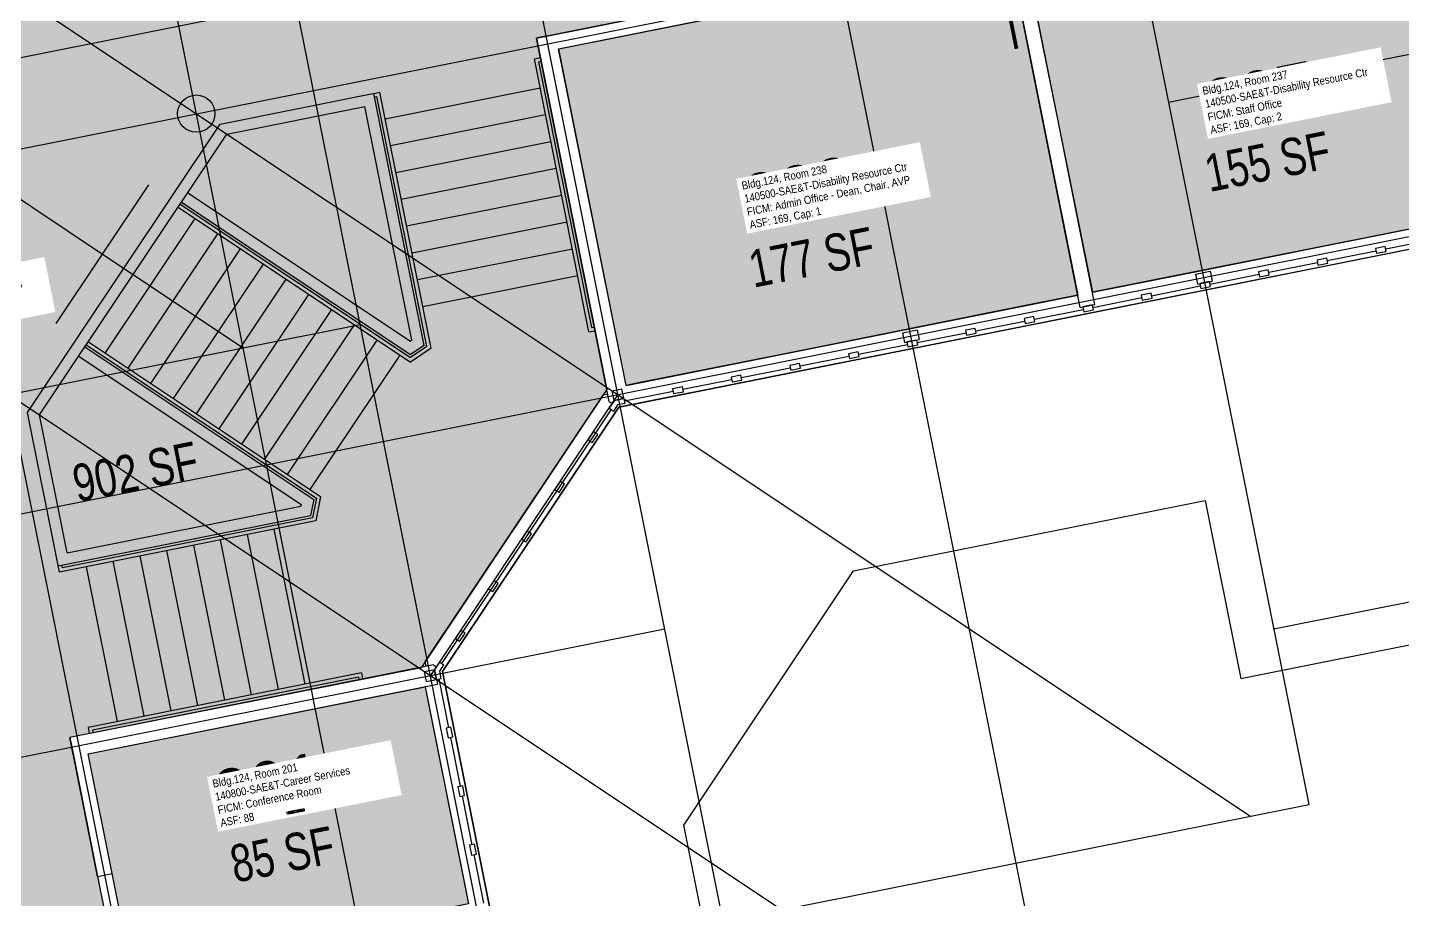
# Model space of a CAD drawing. Header units: inches. Extents: x 69201222 to 69203437, y 27664656 to 27666758.
# Drawn here: x 69201615 to 69202168, y 27666007 to 27666358 of the extents above; entities that cross this region are included whole.
import ezdxf
from ezdxf.enums import TextEntityAlignment as Align

# ---------------------------------------------------------------- set-up
doc = ezdxf.new("R2010")
doc.units = ezdxf.units.IN
doc.header["$LTSCALE"] = 100
doc.header["$MEASUREMENT"] = 0
for name, color, linetype in [('A-DOOR', 2, 'CONTINUOUS'), ('A-FLOR', 3, 'CONTINUOUS'), ('A-GLAZ', 1, 'CONTINUOUS'), ('A-GRID', 1, 'CONTINUOUS'), ('A-IDEN-RNUM', 7, 'CONTINUOUS'), ('A-IDEN-SNUM', 4, 'CONTINUOUS'), ('A-IDEN-VNUM', 4, 'CONTINUOUS'), ('A-ROOF', 2, 'CONTINUOUS'), ('A-WALL', 5, 'CONTINUOUS'), ('AREA-ASSIGN', 7, 'CONTINUOUS'), ('AREA-GROSS', 1, 'CONTINUOUS'), ('AREA-TEXT', 3, 'CONTINUOUS'), ('Rooms-Category-Color', 7, 'CONTINUOUS'), ('Rooms-College-Color', 7, 'CONTINUOUS'), ('Rooms-Department-Color', 7, 'CONTINUOUS'), ('Rooms-Division-Color', 7, 'CONTINUOUS'), ('Rooms-Information', 7, 'CONTINUOUS')]:
    doc.layers.add(name, color=color, linetype=linetype)
doc.styles.add('CP_AREA', font='arial.ttf', dxfattribs={"height": 15})
doc.styles.add('CP_ROOMVNUMBER', font='arial.ttf', dxfattribs={"width": 0.85, "height": 0.075})
doc.styles.add('ROOMSNUMBER', font='TXT.SHX', dxfattribs={"height": 1})

msp = doc.modelspace()

# ---------------------------------------------------------------- hatches: boundary and pattern name
at = {"layer": 'Rooms-Category-Color', "true_color": 0xadadad}
msp.add_hatch(color=253, dxfattribs=at).paths.add_polyline_path([(69201633.75, 27666066.2), (69201633.23, 27666068.77), (69201633.75, 27666066.2), (69201643.62, 27666016.8), (69201647.34, 27665998.17), (69201650.67, 27665981.5), (69201653.41, 27665967.77), (69201660.47, 27665932.47), (69201661.64, 27665926.58), (69201673.79, 27665865.78), (69201669.87, 27665865), (69201634.57, 27665857.95), (69201609.07, 27665852.85), (69201596.92, 27665913.65), (69201590.26, 27665946.99), (69201589.09, 27665952.87), (69201582.22, 27665951.5), (69201546.92, 27665944.45), (69201545.94, 27665944.25), (69201526.93, 27666039.37), (69201527.91, 27666039.57), (69201563.21, 27666046.62), (69201570.08, 27666047.99), (69201558.71, 27666104.87), (69201551.66, 27666140.17), (69201548.33, 27666156.84), (69201541.27, 27666192.14), (69201531.67, 27666240.19), (69201525.79, 27666239.02), (69201530.1, 27666217.44), (69201494.8, 27666210.39), (69201490.49, 27666231.96), (69201458.13, 27666225.5), (69201449.9, 27666266.68), (69201442.84, 27666301.99), (69201438.52, 27666323.6), (69201466.18, 27666365.07), (69201486.16, 27666395.03), (69201513.83, 27666436.53), (69201535.43, 27666440.82), (69201570.73, 27666447.87), (69201611.92, 27666456.1), (69201626.62, 27666382.56), (69201674.67, 27666392.16), (69201709.97, 27666399.21), (69201720.75, 27666401.37), (69201761.94, 27666409.6), (69201807.05, 27666418.61), (69201814.6, 27666420.12), (69201854.12, 27666428.02), (69201854.9, 27666424.1), (69201861.96, 27666388.8), (69201867.05, 27666363.3), (69201826.85, 27666355.27), (69201820.96, 27666354.09), (69201819.98, 27666353.89), (69201821.16, 27666348.01), (69201848.22, 27666212.59), (69201773.61, 27666100.71), (69201632.45, 27666072.69), (69201633.23, 27666068.77)])
at = {"layer": 'Rooms-Category-Color', "true_color": 0xfa9ba3}
for points in [[(69202201.22, 27666283.23), (69202174.18, 27666418.55), (69202170.25, 27666417.77), (69202134.95, 27666410.72), (69202015.94, 27666387.66), (69202043.33, 27666251.68), (69202078.64, 27666258.74), (69202122.77, 27666267.55), (69202128.65, 27666268.73), (69202162.98, 27666275.59), (69202198.28, 27666282.64)], [(69202019.81, 27666246.98), (69202005.1, 27666244.04), (69201934.49, 27666229.93), (69201919.78, 27666226.99), (69201860.95, 27666215.23), (69201856.03, 27666214.25), (69201828.8, 27666349.54), (69201889.8, 27666361.73), (69201971.19, 27666377.99), (69202006.49, 27666385.05), (69202008.45, 27666385.44), (69202010.41, 27666385.83), (69202037.46, 27666250.5)], [(69201790.9, 27666014.62), (69201792.66, 27666005.79), (69201657.34, 27665978.75), (69201656.56, 27665982.67), (69201652.05, 27666005.23), (69201649.5, 27666017.98), (69201639.9, 27666066.03), (69201775.22, 27666093.07), (69201776.2, 27666088.16), (69201787.96, 27666029.33)]]:
    msp.add_hatch(color=241, dxfattribs=at).paths.add_polyline_path(points)
at = {"layer": 'Rooms-College-Color', "true_color": 0xadadad}
msp.add_hatch(color=253, dxfattribs=at).paths.add_polyline_path([(69201633.75, 27666066.2), (69201633.23, 27666068.77), (69201633.75, 27666066.2), (69201643.62, 27666016.8), (69201647.34, 27665998.17), (69201650.67, 27665981.5), (69201653.41, 27665967.77), (69201660.47, 27665932.47), (69201661.64, 27665926.58), (69201673.79, 27665865.78), (69201669.87, 27665865), (69201634.57, 27665857.95), (69201609.07, 27665852.85), (69201596.92, 27665913.65), (69201590.26, 27665946.99), (69201589.09, 27665952.87), (69201582.22, 27665951.5), (69201546.92, 27665944.45), (69201545.94, 27665944.25), (69201526.93, 27666039.37), (69201527.91, 27666039.57), (69201563.21, 27666046.62), (69201570.08, 27666047.99), (69201558.71, 27666104.87), (69201551.66, 27666140.17), (69201548.33, 27666156.84), (69201541.27, 27666192.14), (69201531.67, 27666240.19), (69201525.79, 27666239.02), (69201530.1, 27666217.44), (69201494.8, 27666210.39), (69201490.49, 27666231.96), (69201458.13, 27666225.5), (69201449.9, 27666266.68), (69201442.84, 27666301.99), (69201438.52, 27666323.6), (69201466.18, 27666365.07), (69201486.16, 27666395.03), (69201513.83, 27666436.53), (69201535.43, 27666440.82), (69201570.73, 27666447.87), (69201611.92, 27666456.1), (69201626.62, 27666382.56), (69201674.67, 27666392.16), (69201709.97, 27666399.21), (69201720.75, 27666401.37), (69201761.94, 27666409.6), (69201807.05, 27666418.61), (69201814.6, 27666420.12), (69201854.12, 27666428.02), (69201854.9, 27666424.1), (69201861.96, 27666388.8), (69201867.05, 27666363.3), (69201826.85, 27666355.27), (69201820.96, 27666354.09), (69201819.98, 27666353.89), (69201821.16, 27666348.01), (69201848.22, 27666212.59), (69201773.61, 27666100.71), (69201632.45, 27666072.69), (69201633.23, 27666068.77)])
at = {"layer": 'Rooms-College-Color', "true_color": 0x80bc67}
for points in [[(69202201.22, 27666283.23), (69202174.18, 27666418.55), (69202170.25, 27666417.77), (69202134.95, 27666410.72), (69202015.94, 27666387.66), (69202043.33, 27666251.68), (69202078.64, 27666258.74), (69202122.77, 27666267.55), (69202128.65, 27666268.73), (69202162.98, 27666275.59), (69202198.28, 27666282.64)], [(69202019.81, 27666246.98), (69202005.1, 27666244.04), (69201934.49, 27666229.93), (69201919.78, 27666226.99), (69201860.95, 27666215.23), (69201856.03, 27666214.25), (69201828.8, 27666349.54), (69201889.8, 27666361.73), (69201971.19, 27666377.99), (69202006.49, 27666385.05), (69202008.45, 27666385.44), (69202010.41, 27666385.83), (69202037.46, 27666250.5)], [(69201790.9, 27666014.62), (69201792.66, 27666005.79), (69201657.34, 27665978.75), (69201656.56, 27665982.67), (69201652.05, 27666005.23), (69201649.5, 27666017.98), (69201639.9, 27666066.03), (69201775.22, 27666093.07), (69201776.2, 27666088.16), (69201787.96, 27666029.33)]]:
    msp.add_hatch(color=83, dxfattribs=at).paths.add_polyline_path(points)
at = {"layer": 'Rooms-Department-Color', "true_color": 0xacacac}
msp.add_hatch(color=253, dxfattribs=at).paths.add_polyline_path([(69201633.75, 27666066.2), (69201633.23, 27666068.77), (69201633.75, 27666066.2), (69201643.62, 27666016.8), (69201647.34, 27665998.17), (69201650.67, 27665981.5), (69201653.41, 27665967.77), (69201660.47, 27665932.47), (69201661.64, 27665926.58), (69201673.79, 27665865.78), (69201669.87, 27665865), (69201634.57, 27665857.95), (69201609.07, 27665852.85), (69201596.92, 27665913.65), (69201590.26, 27665946.99), (69201589.09, 27665952.87), (69201582.22, 27665951.5), (69201546.92, 27665944.45), (69201545.94, 27665944.25), (69201526.93, 27666039.37), (69201527.91, 27666039.57), (69201563.21, 27666046.62), (69201570.08, 27666047.99), (69201558.71, 27666104.87), (69201551.66, 27666140.17), (69201548.33, 27666156.84), (69201541.27, 27666192.14), (69201531.67, 27666240.19), (69201525.79, 27666239.02), (69201530.1, 27666217.44), (69201494.8, 27666210.39), (69201490.49, 27666231.96), (69201458.13, 27666225.5), (69201449.9, 27666266.68), (69201442.84, 27666301.99), (69201438.52, 27666323.6), (69201466.18, 27666365.07), (69201486.16, 27666395.03), (69201513.83, 27666436.53), (69201535.43, 27666440.82), (69201570.73, 27666447.87), (69201611.92, 27666456.1), (69201626.62, 27666382.56), (69201674.67, 27666392.16), (69201709.97, 27666399.21), (69201720.75, 27666401.37), (69201761.94, 27666409.6), (69201807.05, 27666418.61), (69201814.6, 27666420.12), (69201854.12, 27666428.02), (69201854.9, 27666424.1), (69201861.96, 27666388.8), (69201867.05, 27666363.3), (69201826.85, 27666355.27), (69201820.96, 27666354.09), (69201819.98, 27666353.89), (69201821.16, 27666348.01), (69201848.22, 27666212.59), (69201773.61, 27666100.71), (69201632.45, 27666072.69), (69201633.23, 27666068.77)])
at = {"layer": 'Rooms-Department-Color', "true_color": 0x604aed}
for points in [[(69202201.22, 27666283.23), (69202174.18, 27666418.55), (69202170.25, 27666417.77), (69202134.95, 27666410.72), (69202015.94, 27666387.66), (69202043.33, 27666251.68), (69202078.64, 27666258.74), (69202122.77, 27666267.55), (69202128.65, 27666268.73), (69202162.98, 27666275.59), (69202198.28, 27666282.64)], [(69202019.81, 27666246.98), (69202005.1, 27666244.04), (69201934.49, 27666229.93), (69201919.78, 27666226.99), (69201860.95, 27666215.23), (69201856.03, 27666214.25), (69201828.8, 27666349.54), (69201889.8, 27666361.73), (69201971.19, 27666377.99), (69202006.49, 27666385.05), (69202008.45, 27666385.44), (69202010.41, 27666385.83), (69202037.46, 27666250.5)], [(69201790.9, 27666014.62), (69201792.66, 27666005.79), (69201657.34, 27665978.75), (69201656.56, 27665982.67), (69201652.05, 27666005.23), (69201649.5, 27666017.98), (69201639.9, 27666066.03), (69201775.22, 27666093.07), (69201776.2, 27666088.16), (69201787.96, 27666029.33)]]:
    msp.add_hatch(color=173, dxfattribs=at).paths.add_polyline_path(points)
at = {"layer": 'Rooms-Division-Color', "true_color": 0xadadad}
msp.add_hatch(color=253, dxfattribs=at).paths.add_polyline_path([(69201633.75, 27666066.2), (69201633.23, 27666068.77), (69201633.75, 27666066.2), (69201643.62, 27666016.8), (69201647.34, 27665998.17), (69201650.67, 27665981.5), (69201653.41, 27665967.77), (69201660.47, 27665932.47), (69201661.64, 27665926.58), (69201673.79, 27665865.78), (69201669.87, 27665865), (69201634.57, 27665857.95), (69201609.07, 27665852.85), (69201596.92, 27665913.65), (69201590.26, 27665946.99), (69201589.09, 27665952.87), (69201582.22, 27665951.5), (69201546.92, 27665944.45), (69201545.94, 27665944.25), (69201526.93, 27666039.37), (69201527.91, 27666039.57), (69201563.21, 27666046.62), (69201570.08, 27666047.99), (69201558.71, 27666104.87), (69201551.66, 27666140.17), (69201548.33, 27666156.84), (69201541.27, 27666192.14), (69201531.67, 27666240.19), (69201525.79, 27666239.02), (69201530.1, 27666217.44), (69201494.8, 27666210.39), (69201490.49, 27666231.96), (69201458.13, 27666225.5), (69201449.9, 27666266.68), (69201442.84, 27666301.99), (69201438.52, 27666323.6), (69201466.18, 27666365.07), (69201486.16, 27666395.03), (69201513.83, 27666436.53), (69201535.43, 27666440.82), (69201570.73, 27666447.87), (69201611.92, 27666456.1), (69201626.62, 27666382.56), (69201674.67, 27666392.16), (69201709.97, 27666399.21), (69201720.75, 27666401.37), (69201761.94, 27666409.6), (69201807.05, 27666418.61), (69201814.6, 27666420.12), (69201854.12, 27666428.02), (69201854.9, 27666424.1), (69201861.96, 27666388.8), (69201867.05, 27666363.3), (69201826.85, 27666355.27), (69201820.96, 27666354.09), (69201819.98, 27666353.89), (69201821.16, 27666348.01), (69201848.22, 27666212.59), (69201773.61, 27666100.71), (69201632.45, 27666072.69), (69201633.23, 27666068.77)])
at = {"layer": 'Rooms-Division-Color', "true_color": 0x604aed}
for points in [[(69202201.22, 27666283.23), (69202174.18, 27666418.55), (69202170.25, 27666417.77), (69202134.95, 27666410.72), (69202015.94, 27666387.66), (69202043.33, 27666251.68), (69202078.64, 27666258.74), (69202122.77, 27666267.55), (69202128.65, 27666268.73), (69202162.98, 27666275.59), (69202198.28, 27666282.64)], [(69202019.81, 27666246.98), (69202005.1, 27666244.04), (69201934.49, 27666229.93), (69201919.78, 27666226.99), (69201860.95, 27666215.23), (69201856.03, 27666214.25), (69201828.8, 27666349.54), (69201889.8, 27666361.73), (69201971.19, 27666377.99), (69202006.49, 27666385.05), (69202008.45, 27666385.44), (69202010.41, 27666385.83), (69202037.46, 27666250.5)], [(69201790.9, 27666014.62), (69201792.66, 27666005.79), (69201657.34, 27665978.75), (69201656.56, 27665982.67), (69201652.05, 27666005.23), (69201649.5, 27666017.98), (69201639.9, 27666066.03), (69201775.22, 27666093.07), (69201776.2, 27666088.16), (69201787.96, 27666029.33)]]:
    msp.add_hatch(color=173, dxfattribs=at).paths.add_polyline_path(points)

# ---------------------------------------------------------------- linework, layer by layer
at = {"layer": 'A-DOOR'}
for points in [[(69202005.76, 27666384.9, 1.5, 1.5, 0), (69202012.81, 27666349.6, 0, 0, 0), (69202012.08, 27666349.45, 0, 0, -0.414214), (69201970.9, 27666379.46, 0, 0, -0.414214)], [(69201656.41, 27665983.41, 1.5, 1.5, 0), (69201691.71, 27665990.46, 0, 0, 0), (69201691.56, 27665991.2, 0, 0, 0.414214), (69201648.03, 27666017.68, 0, 0, 0.414214)]]:
    msp.add_lwpolyline(points, format="xyseb", dxfattribs=at)
at = {"layer": 'A-FLOR'}
for p, q in [((69201819.1, 27666345.56), (69201821.55, 27666346.05)), ((69201841.04, 27666235.73), (69201819.1, 27666345.56)), ((69201820.86, 27666344.38), (69201821.84, 27666344.58)), ((69201842.22, 27666237.5), (69201820.86, 27666344.38)), ((69201692.89, 27666319.32), (69201753.59, 27666331.45)), ((69201753.59, 27666331.45), (69201754.57, 27666331.65)), ((69201754.57, 27666331.65), (69201757.02, 27666332.14)), ((69201774.82, 27666230.32), (69201754.57, 27666331.65)), ((69201777.6, 27666229.17), (69201757.02, 27666332.14)), ((69201821.45, 27666333.79), (69201759.18, 27666321.35)), ((69201695.6, 27666315.27), (69201751.04, 27666326.35)), ((69201769.82, 27666232.39), (69201751.04, 27666326.35)), ((69201754.87, 27666330.17), (69201755.85, 27666330.37)), ((69201775.93, 27666229.86), (69201755.85, 27666330.37)), ((69201823.6, 27666323.01), (69201761.33, 27666310.56)), ((69201615.52, 27666203.31), (69201692.89, 27666319.32)), ((69201620.3, 27666202.36), (69201695.6, 27666315.27)), ((69201825.76, 27666312.22), (69201763.49, 27666299.78)), ((69201827.91, 27666301.43), (69201765.65, 27666288.99)), ((69201676.82, 27666287.1), (69201769.31, 27666225.42)), ((69201677.37, 27666287.94), (69201769.3, 27666226.63)), ((69201679.87, 27666291.68), (69201769.3, 27666232.04)), ((69201830.07, 27666290.64), (69201767.8, 27666278.2)), ((69201646.72, 27666227.24), (69201682.79, 27666281.32)), ((69201675.98, 27666285.86), (69201769.31, 27666223.62)), ((69201832.23, 27666279.86), (69201769.96, 27666267.41)), ((69201655.87, 27666221.14), (69201691.94, 27666275.22)), ((69201665.03, 27666215.04), (69201701.09, 27666269.11)), ((69201834.38, 27666269.07), (69201772.11, 27666256.63)), ((69201674.18, 27666208.93), (69201710.24, 27666263.01)), ((69201683.33, 27666202.83), (69201719.39, 27666256.91)), ((69201836.54, 27666258.28), (69201774.27, 27666245.84)), ((69201692.48, 27666196.73), (69201728.54, 27666250.8)), ((69201701.63, 27666190.62), (69201737.7, 27666244.7)), ((69201710.78, 27666184.52), (69201746.85, 27666238.6)), ((69201842.22, 27666237.5), (69201843.2, 27666237.69)), ((69201639.92, 27666231.78), (69201733.24, 27666169.54)), ((69201719.93, 27666178.42), (69201756, 27666232.49)), ((69201769.82, 27666232.39), (69201769.3, 27666232.04)), ((69201841.04, 27666235.73), (69201843.5, 27666236.22)), ((69201636.04, 27666225.96), (69201725.47, 27666166.31)), ((69201638.53, 27666229.7), (69201730.47, 27666168.39)), ((69201639.09, 27666230.53), (69201731.58, 27666168.85)), ((69201729.09, 27666172.31), (69201765.15, 27666226.39)), ((69201774.82, 27666230.32), (69201769.3, 27666226.63)), ((69201775.93, 27666229.86), (69201769.31, 27666225.42)), ((69201777.6, 27666229.17), (69201769.31, 27666223.62)), ((69201628.34, 27666139.18), (69201615.52, 27666203.31)), ((69201631.38, 27666146.92), (69201620.3, 27666202.36)), ((69201631.38, 27666146.92), (69201725.35, 27666165.7)), ((69201725.47, 27666166.31), (69201725.35, 27666165.7)), ((69201730.47, 27666168.39), (69201729.18, 27666161.88)), ((69201731.58, 27666168.85), (69201730.03, 27666161.03)), ((69201733.24, 27666169.54), (69201731.3, 27666159.75)), ((69201627.85, 27666141.63), (69201729.18, 27666161.88)), ((69201731.3, 27666159.75), (69201628.34, 27666139.18)), ((69201730.03, 27666161.03), (69201629.52, 27666140.94)), ((69201716.29, 27666092), (69201703.85, 27666154.27)), ((69201727.08, 27666094.15), (69201714.63, 27666156.42)), ((69201694.72, 27666087.69), (69201682.27, 27666149.96)), ((69201705.5, 27666089.84), (69201693.06, 27666152.11)), ((69201662.36, 27666081.22), (69201649.91, 27666143.49)), ((69201673.14, 27666083.38), (69201660.7, 27666145.64)), ((69201683.93, 27666085.53), (69201671.49, 27666147.8)), ((69201629.52, 27666140.94), (69201629.32, 27666141.92)), ((69201651.57, 27666079.06), (69201639.13, 27666141.33)), ((69201749.63, 27666098.66), (69201639.8, 27666076.71)), ((69201749.63, 27666098.66), (69201750.12, 27666096.21)), ((69201748.45, 27666096.9), (69201641.57, 27666075.54)), ((69201748.45, 27666096.9), (69201748.65, 27666095.91)), ((69201639.8, 27666076.71), (69201640.29, 27666074.26)), ((69201641.57, 27666075.54), (69201641.76, 27666074.56))]:
    msp.add_line(p, q, dxfattribs=at)
at = {"layer": 'A-GLAZ'}
for p, q in [((69201862.51, 27666207.39), (69202726.43, 27666380.02)), ((69202201.22, 27666283.23), (69202043.34, 27666251.68)), ((69202161.21, 27666269.12), (69202180.82, 27666273.03)), ((69202137.67, 27666264.41), (69202157.29, 27666268.33)), ((69202090.6, 27666255.01), (69202110.22, 27666258.93)), ((69202114.14, 27666259.71), (69202133.75, 27666263.63)), ((69202067.07, 27666250.3), (69202086.68, 27666254.22)), ((69201856.04, 27666214.25), (69202037.46, 27666250.5)), ((69202043.54, 27666245.6), (69202063.15, 27666249.52)), ((69202020, 27666240.9), (69202039.61, 27666244.82)), ((69201996.47, 27666236.2), (69202016.08, 27666240.11)), ((69201972.93, 27666231.49), (69201992.54, 27666235.41)), ((69201925.86, 27666222.09), (69201945.47, 27666226.01)), ((69201949.4, 27666226.79), (69201969.01, 27666230.71)), ((69201902.33, 27666217.38), (69201921.94, 27666221.3)), ((69201878.79, 27666212.68), (69201898.4, 27666216.6)), ((69201775.24, 27666103.17), (69201846.73, 27666210.35)), ((69201848.59, 27666210.72), (69201846.73, 27666210.35)), ((69201855.26, 27666207.98), (69201874.87, 27666211.9)), ((69201781.94, 27666102.39), (69201850.02, 27666204.47)), ((69201782.17, 27666099.13), (69201853.11, 27666205.51)), ((69201853.11, 27666205.51), (69201862.51, 27666207.39)), ((69201775.62, 27666101.3), (69201775.24, 27666103.17)), ((69201980.2, 27665108.14), (69201782.17, 27666099.13)), ((69201775.22, 27666093.07), (69201792.66, 27666005.79)), ((69201780.72, 27666096.2), (69201784.63, 27666076.59)), ((69201785.42, 27666072.67), (69201789.34, 27666053.06)), ((69201790.12, 27666049.13), (69201794.04, 27666029.52)), ((69201794.82, 27666025.6), (69201798.74, 27666005.99))]:
    msp.add_line(p, q, dxfattribs=at)
at = {"layer": 'A-GRID'}
for p, q in [((69201895.03, 27665998.72), (69201763.35, 27666657.69)), ((69202017.23, 27664897.31), (69201669.21, 27666638.88)), ((69201753.83, 27665970.5), (69201622.14, 27666629.47)), ((69201885.43, 27664822.02), (69201528.01, 27666610.66)), ((69201885.43, 27664822.02), (69201528.01, 27666610.66)), ((69202130.38, 27666045.74), (69202017.51, 27666610.58)), ((69201283.19, 27666243.57), (69203001.23, 27666586.88)), ((69202036.22, 27665904.56), (69201899.84, 27666587.06)), ((69202073.95, 27666328.16), (69203015.34, 27666516.28)), ((69201306.51, 27666101.38), (69202935.31, 27666426.86)), ((69201527.98, 27666427.09), (69202106.85, 27666041.04)), ((69201276.14, 27666278.87), (69201817.44, 27666387.04)), ((69201559.14, 27666324.72), (69201645.62, 27666267.04)), ((69201452.65, 27666314.14), (69202031.52, 27665928.09)), ((69201627.03, 27666239.17), (69201664.21, 27666294.91)), ((69202116.27, 27666116.35), (69202963.52, 27666285.65)), ((69201645.62, 27666267.04), (69201702.09, 27666229.38)), ((69201645.62, 27666267.04), (69201702.09, 27666229.38)), ((69201302, 27666149.43), (69201749.16, 27666238.79)), ((69201852.71, 27666210.53), (69201777.38, 27666097.58)), ((69201330.22, 27666008.22), (69201871.52, 27666116.39)), ((69201330.22, 27666008.22), (69201871.52, 27666116.39)), ((69201447.88, 27665909.36), (69202130.38, 27666045.74))]:
    msp.add_line(p, q, dxfattribs=at)
at = {"layer": 'A-ROOF'}
msp.add_lwpolyline([(69201690.91, 27664973.85), (69201730.88, 27664773.8), (69201976.03, 27664822.79), (69201966.63, 27664869.86), (69202178.44, 27664912.19), (69201979.35, 27665908.49), (69201907.77, 27665894.18), (69201879.15, 27666037.38), (69201947.39, 27666139.71), (69202088.63, 27666167.93), (69202102.93, 27666096.35), (69202983.52, 27666272.31), (69202941.2, 27666484.13), (69203035.34, 27666502.94), (69202986.35, 27666748.09), (69202739.23, 27666698.71)], dxfattribs=at)
at = {"layer": 'A-WALL'}
for p, q in [((69202044.32, 27666246.78), (69202016.3, 27666387.01)), ((69202038.44, 27666245.6), (69202010.41, 27666385.83)), ((69201829, 27666349.58), (69201971.19, 27666377.99)), ((69201819.98, 27666353.89), (69201867.05, 27666363.3)), ((69201849.18, 27666207.78), (69201819.98, 27666353.89)), ((69201856.04, 27666214.25), (69201829, 27666349.58)), ((69202161.01, 27666270.1), (69202157.09, 27666269.31)), ((69202161.4, 27666268.14), (69202161.01, 27666270.1)), ((69202137.48, 27666265.39), (69202133.56, 27666264.61)), ((69202133.56, 27666264.61), (69202133.95, 27666262.65)), ((69202137.87, 27666263.43), (69202137.48, 27666265.39)), ((69202157.09, 27666269.31), (69202157.48, 27666267.35)), ((69202157.48, 27666267.35), (69202161.4, 27666268.14)), ((69202084.72, 27666258.93), (69202090.61, 27666260.11)), ((69202084.72, 27666258.93), (69202085.51, 27666255.01)), ((69202090.61, 27666260.11), (69202091.39, 27666256.18)), ((69202113.94, 27666260.69), (69202110.02, 27666259.91)), ((69202110.02, 27666259.91), (69202110.41, 27666257.95)), ((69202114.34, 27666258.73), (69202113.94, 27666260.69)), ((69202133.95, 27666262.65), (69202137.87, 27666263.43)), ((69202085.51, 27666255.01), (69202091.39, 27666256.18)), ((69202090.41, 27666255.99), (69202086.49, 27666255.2)), ((69202086.49, 27666255.2), (69202086.88, 27666253.24)), ((69202086.88, 27666253.24), (69202090.8, 27666254.03)), ((69202090.8, 27666254.03), (69202090.41, 27666255.99)), ((69202110.41, 27666257.95), (69202114.34, 27666258.73)), ((69202066.87, 27666251.28), (69202062.95, 27666250.5)), ((69202062.95, 27666250.5), (69202063.34, 27666248.54)), ((69202063.34, 27666248.54), (69202067.27, 27666249.32)), ((69202067.27, 27666249.32), (69202066.87, 27666251.28)), ((69202038.44, 27666245.6), (69202044.32, 27666246.78)), ((69202043.34, 27666246.58), (69202039.42, 27666245.8)), ((69202039.42, 27666245.8), (69202039.81, 27666243.84)), ((69202039.81, 27666243.84), (69202043.73, 27666244.62)), ((69202043.73, 27666244.62), (69202043.34, 27666246.58)), ((69201996.27, 27666237.18), (69201992.35, 27666236.39)), ((69201996.66, 27666235.21), (69201996.27, 27666237.18)), ((69202019.8, 27666241.88), (69202015.88, 27666241.09)), ((69202015.88, 27666241.09), (69202016.27, 27666239.13)), ((69202016.27, 27666239.13), (69202020.2, 27666239.92)), ((69202020.2, 27666239.92), (69202019.8, 27666241.88)), ((69201967.05, 27666235.42), (69201972.93, 27666236.59)), ((69201967.05, 27666235.42), (69201967.83, 27666231.49)), ((69201967.83, 27666231.49), (69201973.72, 27666232.67)), ((69201972.74, 27666232.47), (69201968.81, 27666231.69)), ((69201968.81, 27666231.69), (69201969.2, 27666229.73)), ((69201973.13, 27666230.51), (69201972.74, 27666232.47)), ((69201972.93, 27666236.59), (69201973.72, 27666232.67)), ((69201992.35, 27666236.39), (69201992.74, 27666234.43)), ((69201992.74, 27666234.43), (69201996.66, 27666235.21)), ((69201949.2, 27666227.77), (69201945.28, 27666226.99)), ((69201945.28, 27666226.99), (69201945.67, 27666225.02)), ((69201945.67, 27666225.02), (69201949.59, 27666225.81)), ((69201949.59, 27666225.81), (69201949.2, 27666227.77)), ((69201969.2, 27666229.73), (69201973.13, 27666230.51)), ((69201925.67, 27666223.07), (69201921.74, 27666222.28)), ((69201921.74, 27666222.28), (69201922.14, 27666220.32)), ((69201922.14, 27666220.32), (69201926.06, 27666221.11)), ((69201926.06, 27666221.11), (69201925.67, 27666223.07)), ((69201902.13, 27666218.36), (69201898.21, 27666217.58)), ((69201898.21, 27666217.58), (69201898.6, 27666215.62)), ((69201898.6, 27666215.62), (69201902.52, 27666216.4)), ((69201902.52, 27666216.4), (69201902.13, 27666218.36)), ((69201850.36, 27666212.1), (69201854.28, 27666212.88)), ((69201851.14, 27666208.17), (69201850.36, 27666212.1)), ((69201855.06, 27666208.96), (69201854.28, 27666212.88)), ((69201878.6, 27666213.66), (69201874.67, 27666212.88)), ((69201874.67, 27666212.88), (69201875.07, 27666210.92)), ((69201875.07, 27666210.92), (69201878.99, 27666211.7)), ((69201878.99, 27666211.7), (69201878.6, 27666213.66)), ((69201851.31, 27666208.21), (69201849.18, 27666205.02)), ((69201849.18, 27666207.78), (69201850.46, 27666206.93)), ((69201849.18, 27666205.02), (69201850.85, 27666203.91)), ((69201852.51, 27666206.41), (69201850.85, 27666203.91)), ((69201851.14, 27666208.17), (69201855.06, 27666208.96)), ((69201855.06, 27666208.96), (69201851.31, 27666208.21)), ((69201855.45, 27666207), (69201852.51, 27666206.41)), ((69201855.06, 27666208.96), (69201855.45, 27666207)), ((69201840.67, 27666192.26), (69201842.89, 27666195.58)), ((69201842.33, 27666191.15), (69201844.55, 27666194.47)), ((69201844.55, 27666194.47), (69201842.89, 27666195.58)), ((69201842.33, 27666191.15), (69201840.67, 27666192.26)), ((69201827.35, 27666172.29), (69201829.57, 27666175.62)), ((69201829.02, 27666171.18), (69201827.35, 27666172.29)), ((69201829.02, 27666171.18), (69201831.24, 27666174.51)), ((69201831.24, 27666174.51), (69201829.57, 27666175.62)), ((69201814.04, 27666152.32), (69201816.26, 27666155.65)), ((69201815.7, 27666151.21), (69201817.92, 27666154.54)), ((69201817.92, 27666154.54), (69201816.26, 27666155.65)), ((69201815.7, 27666151.21), (69201814.04, 27666152.32)), ((69201800.72, 27666132.35), (69201802.94, 27666135.68)), ((69201802.38, 27666131.24), (69201800.72, 27666132.35)), ((69201802.38, 27666131.24), (69201804.6, 27666134.57)), ((69201804.6, 27666134.57), (69201802.94, 27666135.68)), ((69201787.4, 27666112.39), (69201789.62, 27666115.71)), ((69201791.29, 27666114.61), (69201789.62, 27666115.71)), ((69201789.07, 27666111.28), (69201787.4, 27666112.39)), ((69201789.07, 27666111.28), (69201791.29, 27666114.61)), ((69201778.56, 27666101.89), (69201632.45, 27666072.69)), ((69201775.03, 27666099.15), (69201778.95, 27666099.93)), ((69201775.81, 27666095.22), (69201775.03, 27666099.15)), ((69201778.56, 27666101.89), (69201779.84, 27666101.04)), ((69201778.95, 27666099.93), (69201779.73, 27666096.01)), ((69201778.98, 27666099.76), (69201781.11, 27666102.95)), ((69201779.73, 27666096.01), (69201778.98, 27666099.76)), ((69201781.11, 27666102.95), (69201782.77, 27666101.84)), ((69201781.11, 27666099.34), (69201782.77, 27666101.84)), ((69201781.7, 27666096.4), (69201781.11, 27666099.34)), ((69201639.9, 27666066.03), (69201780.13, 27666094.05)), ((69201775.81, 27666095.22), (69201779.73, 27666096.01)), ((69201779.73, 27666096.01), (69201781.7, 27666096.4)), ((69201779.73, 27666096.01), (69201780.13, 27666094.05)), ((69201785.61, 27666076.79), (69201783.65, 27666076.4)), ((69201786.4, 27666072.87), (69201785.61, 27666076.79)), ((69201633.82, 27666065.83), (69201632.45, 27666072.69)), ((69201783.65, 27666076.4), (69201784.44, 27666072.47)), ((69201784.44, 27666072.47), (69201786.4, 27666072.87)), ((69201643.62, 27666016.8), (69201633.23, 27666068.77)), ((69201649.5, 27666017.98), (69201639.9, 27666066.03)), ((69201790.32, 27666053.25), (69201788.36, 27666052.86)), ((69201788.36, 27666052.86), (69201789.14, 27666048.94)), ((69201789.14, 27666048.94), (69201791.1, 27666049.33)), ((69201791.1, 27666049.33), (69201790.32, 27666053.25)), ((69201795.02, 27666029.72), (69201793.06, 27666029.33)), ((69201793.06, 27666029.33), (69201793.84, 27666025.4)), ((69201795.8, 27666025.8), (69201795.02, 27666029.72)), ((69201793.84, 27666025.4), (69201795.8, 27666025.8)), ((69201643.62, 27666016.8), (69201649.5, 27666017.98))]:
    msp.add_line(p, q, dxfattribs=at)
msp.add_circle((69201683.28, 27666323.52), 7.5, dxfattribs=at)
at = {"layer": 'AREA-ASSIGN'}
for points in [[(69202201.22, 27666283.23), (69202174.18, 27666418.55), (69202170.25, 27666417.77), (69202134.95, 27666410.72), (69202015.94, 27666387.66), (69202043.33, 27666251.68), (69202078.64, 27666258.74), (69202122.77, 27666267.55), (69202128.65, 27666268.73), (69202162.98, 27666275.59), (69202198.28, 27666282.64)], [(69202019.81, 27666246.98), (69202005.1, 27666244.04), (69201934.49, 27666229.93), (69201919.78, 27666226.99), (69201860.95, 27666215.23), (69201856.03, 27666214.25), (69201828.8, 27666349.54), (69201889.8, 27666361.73), (69201971.19, 27666377.99), (69202006.49, 27666385.05), (69202008.45, 27666385.44), (69202010.41, 27666385.83), (69202037.46, 27666250.5)], [(69201790.9, 27666014.62), (69201792.66, 27666005.79), (69201657.34, 27665978.75), (69201656.56, 27665982.67), (69201652.05, 27666005.23), (69201649.5, 27666017.98), (69201639.9, 27666066.03), (69201775.22, 27666093.07), (69201776.2, 27666088.16), (69201787.96, 27666029.33)]]:
    msp.add_lwpolyline(points, close=True, dxfattribs=at)
msp.add_lwpolyline([(69201867.05, 27666363.3), (69201826.85, 27666355.27), (69201820.96, 27666354.09), (69201819.98, 27666353.89), (69201821.16, 27666348.01), (69201848.22, 27666212.59), (69201773.61, 27666100.71), (69201632.45, 27666072.69), (69201633.23, 27666068.77), (69201633.75, 27666066.2), (69201633.23, 27666068.77), (69201633.75, 27666066.2), (69201643.62, 27666016.8), (69201647.34, 27665998.17)], dxfattribs=at)
at = {"layer": 'AREA-GROSS'}
msp.add_lwpolyline([(69201782.17, 27666099.13), (69201994.9, 27665034.59), (69201848.04, 27665005.25), (69201820.39, 27664963.78), (69201778.92, 27664991.43), (69201632.07, 27664962.09), (69201419.86, 27666024.02), (69201306.91, 27666099.35), (69201236.75, 27666450.48), (69201319.14, 27666574.02), (69201671.65, 27666644.46), (69201784.6, 27666569.13), (69202727.48, 27666757.55), (69202756.82, 27666610.69), (69202798.29, 27666583.04), (69202770.63, 27666541.58), (69202799.98, 27666394.72), (69201853.11, 27666205.51)], close=True, dxfattribs=at)

# ---------------------------------------------------------------- texts
at = {"layer": 'A-IDEN-RNUM', "style": 'ROOMSNUMBER', "width": 0.85}
for s, p in [('0237-00', (69202111.99, 27666331.68)), ('0238-00', (69201926.66, 27666294.65)), ('0201-00', (69201723.05, 27666042.87))]:
    msp.add_text(s, height=1, rotation=11.3005, dxfattribs=at).set_placement(p, align=Align.MIDDLE)
at = {"layer": 'A-IDEN-SNUM', "style": 'ROOMSNUMBER', "width": 0.85}
for s, p in [('1240023700', (69202111.99, 27666331.68)), ('1240023800', (69201926.66, 27666294.65)), ('1240020100', (69201723.05, 27666042.87))]:
    msp.add_text(s, height=1, rotation=11.3005, dxfattribs=at).set_placement(p, align=Align.MIDDLE)
at = {"layer": 'A-IDEN-VNUM', "style": 'CP_ROOMVNUMBER', "width": 0.85}
for s, p in [('237', (69202110.9, 27666329.57)), ('238', (69201925.78, 27666291.45)), ('201', (69201712.98, 27666051.88))]:
    msp.add_text(s, height=22.5, rotation=11.3005, dxfattribs=at).set_placement(p, align=Align.MIDDLE)
at = {"layer": 'AREA-TEXT', "style": 'CP_AREA', "width": 0.75}
for s, p in [('155 SF', (69202113.67, 27666304.28)), ('177 SF', (69201930.5, 27666265.8)), ('902 SF', (69201658.83, 27666179.52)), ('85 SF', (69201717.87, 27666025.67))]:
    msp.add_text(s, height=15, rotation=11.3005, dxfattribs=at).set_placement(p, align=Align.MIDDLE_CENTER)

# ---------------------------------------------------------------- next in the draw order: texts
at = {"layer": 'Rooms-Information', "width": 72, "attachment_point": 7, "rotation": 11.3005, "style": 'CP_ROOMVNUMBER', "bg_fill": 3, "box_fill_scale": 1.5, "bg_fill_color": 256, "bg_fill_true_color": 13158600, "bg_fill_transparency": 0}
for s, insert, char_height in [('Bldg.124, Room 237^M^J140500-SAE&T-Disability Resource Ctr^M^JFICM: Staff Office^M^JASF: 169, Cap: 2', (69202091.22, 27666314.32), 3.2143), ('Bldg.124, Room 238^M^J140500-SAE&T-Disability Resource Ctr^M^JFICM: Admin Office - Dean, Chair, AVP^M^JASF: 169, Cap: 1', (69201906.1, 27666276.2), 3.21429), ('Bldg.124, Room 222^M^J128300-FacMgmt-Custodial Services^M^JFICM: Custodial^M^JASF: ', (69201554.14, 27666230.87), 3.2143), ('Bldg.124, Room 201^M^J140800-SAE&T-Career Services^M^JFICM: Conference Room^M^JASF: 88', (69201693.3, 27666036.62), 3.2143)]:
    msp.add_mtext(s, dxfattribs=dict(at, insert=insert, char_height=char_height))

# ---------------------------------------------------------------- next in the draw order: texts
at = {"layer": 'Rooms-Information', "insert": (69201554.14, 27666230.87), "char_height": 3.2143, "width": 72, "attachment_point": 7, "rotation": 11.3005, "style": 'CP_ROOMVNUMBER', "bg_fill": 3, "box_fill_scale": 1.5, "bg_fill_color": 256, "bg_fill_true_color": 13158600, "bg_fill_transparency": 0}
msp.add_mtext('Bldg.124, Room C200^M^J128300-FacMgmt-Custodial Services^M^JFICM: Corridor / Circulation^M^JASF: ', dxfattribs=at)

doc.saveas('drawing.dxf')
